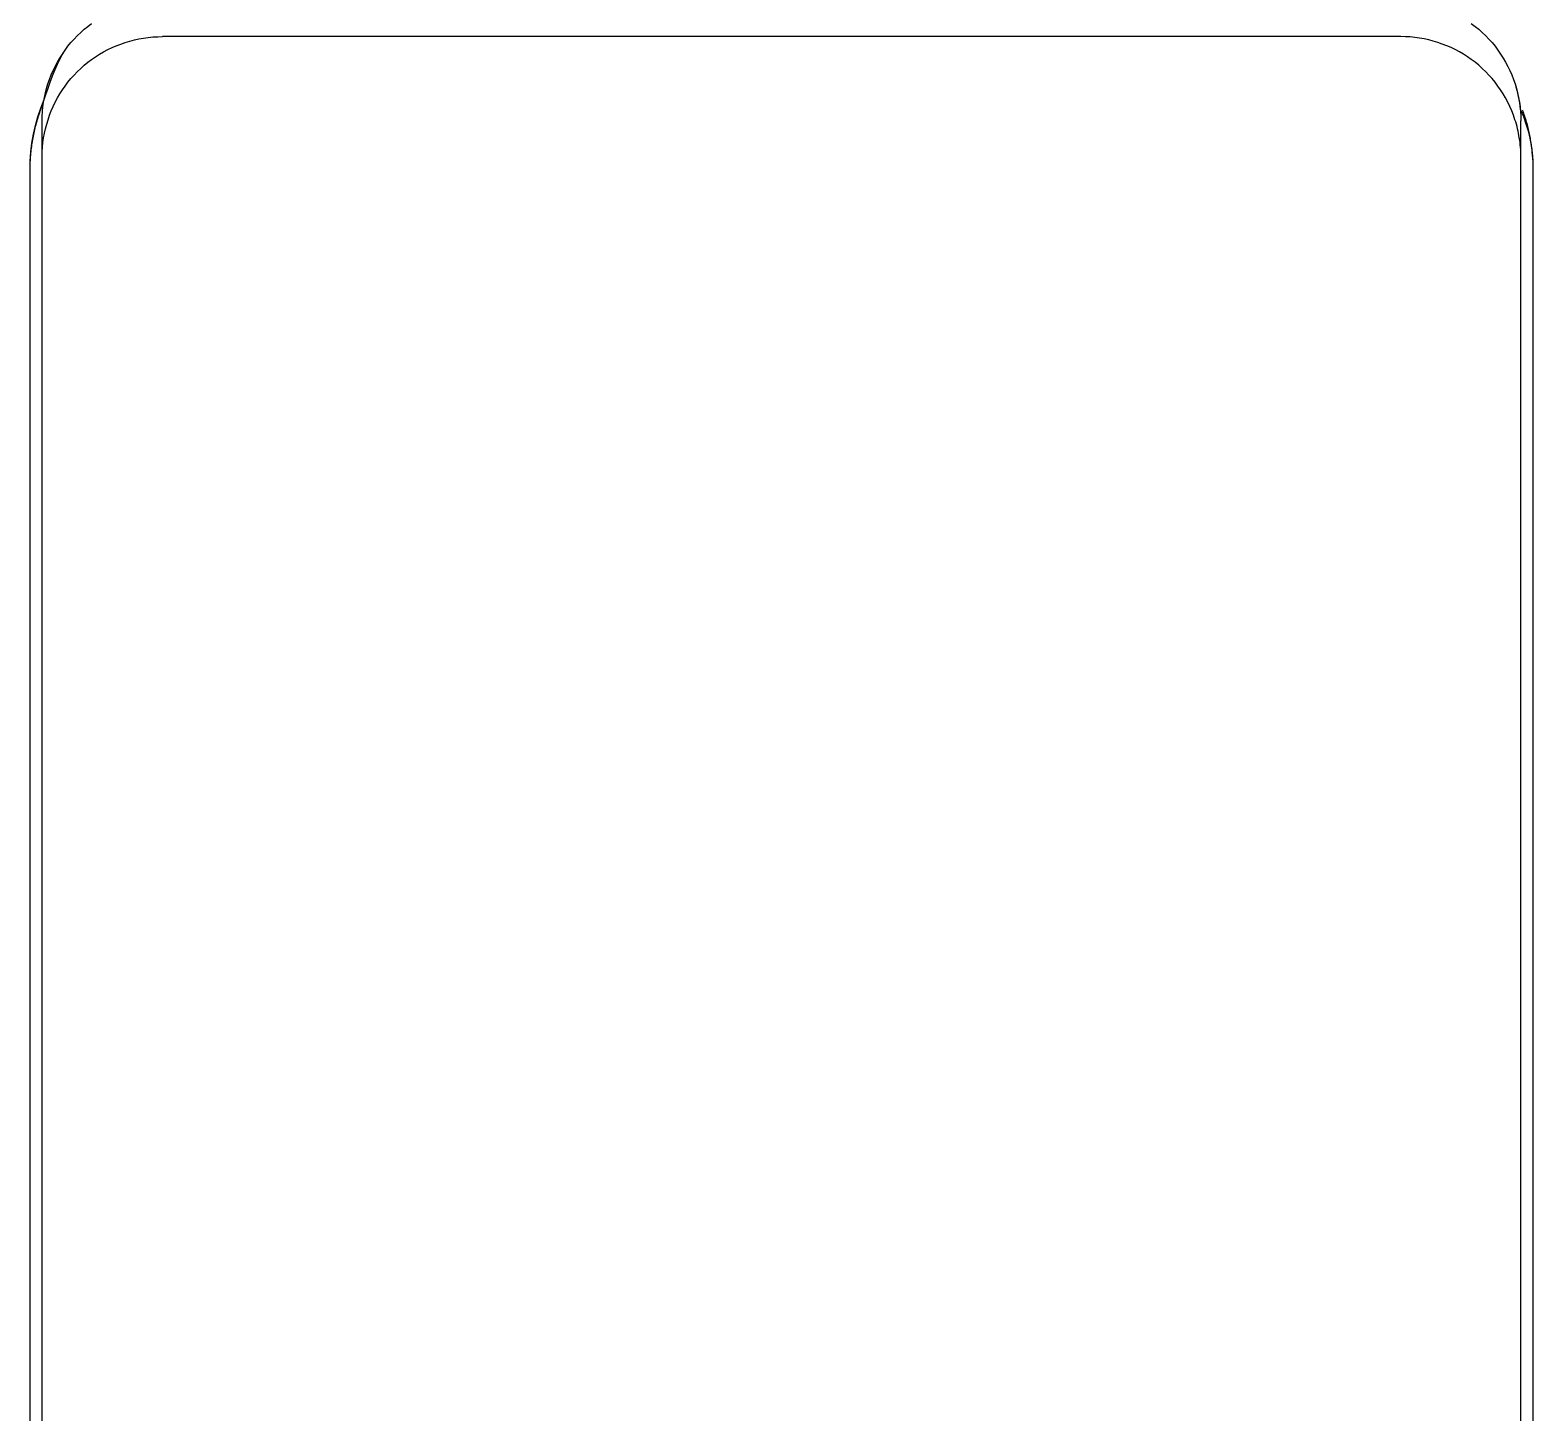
# Model space of a CAD drawing. Header units: metres. Extents: x 0 to 595, y 0 to 842.
# Drawn here: x 184.83 to 213.18, y 713.59 to 739.69 of the extents above; entities that cross this region are included whole.
import ezdxf

# ---------------------------------------------------------------- set-up
doc = ezdxf.new("R2010")
doc.units = ezdxf.units.M
doc.layers.add('SCHEMATICS', color=7, linetype='Continuous')

msp = doc.modelspace()

# ---------------------------------------------------------------- linework, layer by layer
at = {"layer": 'SCHEMATICS', "color": 7}
for p, q in [((210.684, 739.562), (187.328, 739.562)), ((185.06, 515.67), (185.06, 737.973)), ((212.952, 515.67), (212.952, 737.973)), ((184.832, 516.469), (184.832, 737.031)), ((184.832, 516.469), (184.832, 737.031)), ((213.178, 737.031), (213.178, 516.469)), ((213.178, 737.031), (213.178, 516.469))]:
    msp.add_line(p, q, dxfattribs=at)
for points in [[(185.492, 739.308), (185.545, 739.379), (185.602, 739.448), (185.661, 739.515), (185.723, 739.579), (185.788, 739.641), (185.854, 739.7), (185.923, 739.756), (185.994, 739.81)], [(185.492, 739.308), (185.545, 739.379), (185.602, 739.448), (185.661, 739.515), (185.723, 739.579), (185.788, 739.641), (185.854, 739.7), (185.923, 739.756), (185.994, 739.81)], [(186.628, 739.451), (186.713, 739.477), (186.799, 739.5), (186.885, 739.519), (186.973, 739.534), (187.061, 739.546), (187.15, 739.555), (187.239, 739.56), (187.328, 739.562)], [(211.384, 739.451), (211.299, 739.477), (211.213, 739.5), (211.126, 739.519), (211.038, 739.534), (210.949, 739.546), (210.861, 739.555), (210.772, 739.56), (210.684, 739.562)], [(212.014, 739.81), (212.086, 739.756), (212.155, 739.7), (212.222, 739.641), (212.287, 739.579), (212.348, 739.515), (212.407, 739.448), (212.463, 739.379), (212.517, 739.308)], [(212.014, 739.81), (212.086, 739.756), (212.155, 739.7), (212.222, 739.641), (212.287, 739.579), (212.348, 739.515), (212.407, 739.448), (212.463, 739.379), (212.517, 739.308)], [(185.099, 738.375), (185.131, 738.472), (185.171, 738.589), (185.218, 738.719), (185.27, 738.854), (185.325, 738.987), (185.382, 739.112), (185.438, 739.221), (185.492, 739.308)], [(185.168, 738.671), (185.197, 738.755), (185.23, 738.838), (185.266, 738.92), (185.305, 739.001), (185.348, 739.08), (185.393, 739.158), (185.441, 739.234), (185.492, 739.308)], [(185.994, 739.13), (186.067, 739.181), (186.142, 739.229), (186.219, 739.274), (186.298, 739.316), (186.378, 739.355), (186.459, 739.39), (186.543, 739.422), (186.628, 739.451)], [(212.014, 739.13), (211.942, 739.181), (211.868, 739.229), (211.791, 739.274), (211.713, 739.316), (211.633, 739.355), (211.551, 739.39), (211.468, 739.422), (211.384, 739.451)], [(212.517, 739.308), (212.569, 739.234), (212.617, 739.158), (212.663, 739.08), (212.705, 739.001), (212.744, 738.92), (212.779, 738.838), (212.811, 738.755), (212.84, 738.671)], [(212.517, 739.308), (212.569, 739.234), (212.617, 739.158), (212.663, 739.08), (212.705, 739.001), (212.744, 738.92), (212.779, 738.838), (212.811, 738.755), (212.84, 738.671)], [(185.492, 738.63), (185.545, 738.701), (185.602, 738.77), (185.661, 738.836), (185.723, 738.9), (185.788, 738.962), (185.854, 739.021), (185.923, 739.077), (185.994, 739.13)], [(212.517, 738.63), (212.463, 738.701), (212.407, 738.77), (212.348, 738.836), (212.287, 738.9), (212.222, 738.962), (212.155, 739.021), (212.086, 739.077), (212.014, 739.13)], [(185.06, 737.973), (185.062, 738.06), (185.067, 738.148), (185.075, 738.236), (185.087, 738.324), (185.102, 738.412), (185.121, 738.499), (185.143, 738.586), (185.168, 738.671)], [(185.172, 737.994), (185.2, 738.079), (185.232, 738.163), (185.268, 738.246), (185.306, 738.326), (185.348, 738.405), (185.393, 738.482), (185.441, 738.557), (185.492, 738.63)], [(212.839, 737.994), (212.81, 738.079), (212.777, 738.163), (212.742, 738.246), (212.704, 738.326), (212.662, 738.405), (212.617, 738.482), (212.569, 738.557), (212.517, 738.63)], [(212.84, 738.671), (212.858, 738.613), (212.874, 738.553), (212.889, 738.494), (212.902, 738.434), (212.914, 738.373), (212.925, 738.313), (212.933, 738.252), (212.94, 738.191)], [(212.84, 738.671), (212.866, 738.586), (212.888, 738.499), (212.908, 738.412), (212.923, 738.324), (212.936, 738.236), (212.945, 738.148), (212.95, 738.06), (212.952, 737.973)], [(184.832, 737.034), (184.836, 737.213), (184.848, 737.386), (184.868, 737.554), (184.896, 737.72), (184.933, 737.883), (184.979, 738.046), (185.034, 738.21), (185.099, 738.375)], [(184.993, 738.064), (185.003, 738.097), (185.014, 738.13), (185.025, 738.163), (185.037, 738.195), (185.049, 738.228), (185.061, 738.26), (185.073, 738.292), (185.086, 738.324)], [(212.94, 738.191), (212.997, 738.054), (213.046, 737.919), (213.087, 737.783), (213.121, 737.647), (213.146, 737.509), (213.164, 737.367), (213.175, 737.222), (213.178, 737.072)], [(212.98, 738.175), (212.99, 738.147), (213, 738.119), (213.009, 738.091), (213.018, 738.064), (213.027, 738.036), (213.035, 738.008), (213.044, 737.981), (213.052, 737.953)], [(184.921, 737.812), (184.929, 737.844), (184.937, 737.875), (184.946, 737.907), (184.954, 737.938), (184.963, 737.97), (184.973, 738.001), (184.983, 738.033), (184.993, 738.064)], [(185.06, 737.297), (185.062, 737.386), (185.067, 737.475), (185.076, 737.563), (185.088, 737.651), (185.104, 737.738), (185.123, 737.824), (185.146, 737.91), (185.172, 737.994)], [(212.921, 737.652), (212.914, 737.695), (212.907, 737.738), (212.898, 737.781), (212.889, 737.825), (212.878, 737.867), (212.866, 737.91), (212.853, 737.952), (212.839, 737.994)], [(213.052, 737.953), (213.06, 737.925), (213.067, 737.896), (213.074, 737.868), (213.081, 737.84), (213.088, 737.811), (213.094, 737.783), (213.101, 737.754), (213.107, 737.726)], [(184.872, 737.554), (184.877, 737.586), (184.883, 737.619), (184.889, 737.651), (184.895, 737.683), (184.901, 737.715), (184.907, 737.748), (184.914, 737.78), (184.921, 737.812)], [(212.952, 737.297), (212.952, 737.341), (212.95, 737.386), (212.948, 737.43), (212.944, 737.475), (212.94, 737.519), (212.935, 737.563), (212.928, 737.608), (212.921, 737.652)], [(213.107, 737.726), (213.112, 737.698), (213.118, 737.669), (213.123, 737.64), (213.128, 737.612), (213.133, 737.583), (213.137, 737.554), (213.142, 737.525), (213.147, 737.496)], [(184.832, 737.031), (184.832, 737.065), (184.833, 737.098), (184.834, 737.131), (184.835, 737.164), (184.836, 737.197), (184.838, 737.229), (184.84, 737.262), (184.842, 737.295)], [(184.842, 737.295), (184.845, 737.328), (184.848, 737.36), (184.851, 737.393), (184.855, 737.425), (184.858, 737.457), (184.863, 737.489), (184.867, 737.522), (184.872, 737.554)], [(213.147, 737.496), (213.154, 737.438), (213.16, 737.38), (213.166, 737.323), (213.17, 737.265), (213.173, 737.207), (213.176, 737.148), (213.177, 737.09), (213.178, 737.031)], [(184.832, 737.031), (184.832, 737.032), (184.832, 737.032), (184.832, 737.033), (184.832, 737.033), (184.832, 737.033), (184.832, 737.033), (184.832, 737.034), (184.832, 737.034)], [(213.178, 737.072), (213.178, 737.067), (213.178, 737.062), (213.178, 737.057), (213.178, 737.052), (213.178, 737.047), (213.178, 737.042), (213.178, 737.037), (213.178, 737.031)]]:
    msp.add_lwpolyline(points, dxfattribs=at)

doc.saveas('drawing.dxf')
